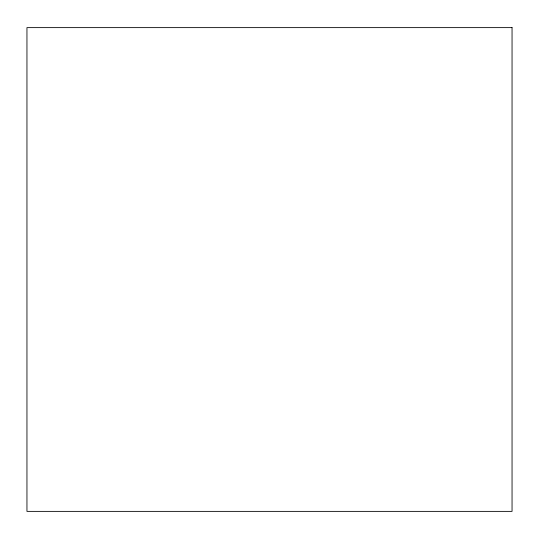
<?xml version="1.0" encoding="UTF-8"?>
<svg xmlns="http://www.w3.org/2000/svg" width="539" height="539" viewBox="0 0 539 539"><rect width="100%" height="100%" fill="white"/><g stroke="black" fill="none" stroke-linecap="round" stroke-linejoin="round"><path stroke-width="0.81" d="M512.05 27.624L26.95 27.624L26.95 511.376L512.05 511.376L512.05 27.624"/></g></svg>
